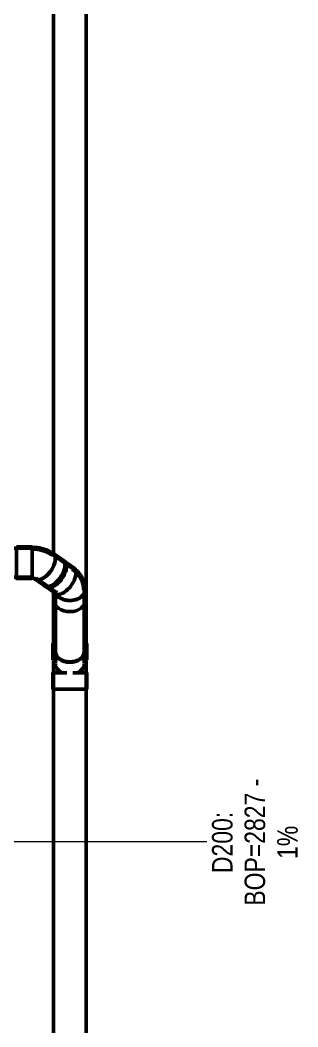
# Model space of a CAD drawing. Header units: millimetres. Extents: x -108050 to 96605, y 58136 to 140997.
# Drawn here: x -42849 to -41496, y 118614 to 123512 of the extents above; entities that cross this region are included whole.
import ezdxf

# ---------------------------------------------------------------- set-up
doc = ezdxf.new("R2010")
doc.units = ezdxf.units.MM
doc.layers.add('P-PIPE', color=3, linetype='Continuous', lineweight=50)
doc.layers.add('P-PIPE-IDEN', color=2, linetype='Continuous', lineweight=9)
doc.styles.add('Arial', font='arial.ttf', dxfattribs={"width": 0.8, "height": 100})

# ---------------------------------------------------------------- blocks, each defined once
blk = doc.blocks.new('DSC_uPVC_Elbow_TienPhong - Standard-2066950-HẦM')
at = {"layer": 'P-PIPE'}
for p, q in [((-42791.2, 120949.1), (-42867.2, 120949.1)), ((-42633.2, 120879.8), (-42686.7, 120917.5)), ((-42867.2, 120795.7), (-42791.2, 120795.7)), ((-42775.1, 120792.1), (-42721.5, 120754.4))]:
    blk.add_line(p, q, dxfattribs=at)
at = {"layer": 'P-PIPE', "flags": 128}
for points in [[(-42687.7, 120916.1), (-42692.5, 120919.4), (-42697.4, 120922.4), (-42702.3, 120925.3), (-42707.4, 120927.9), (-42712.5, 120930.4), (-42717.6, 120932.7), (-42722.8, 120934.9), (-42728.1, 120936.8), (-42733.4, 120938.6), (-42738.8, 120940.2), (-42744.2, 120941.6), (-42749.6, 120942.9), (-42755, 120944), (-42760.5, 120945), (-42766, 120945.8), (-42771.5, 120946.4), (-42777.1, 120946.9), (-42782.6, 120947.2), (-42788.1, 120947.4), (-42791.2, 120947.4)], [(-42692.5, 120909.3), (-42697.1, 120912.4), (-42701.7, 120915.2), (-42706.4, 120918), (-42711.2, 120920.5), (-42716, 120922.8), (-42720.9, 120925), (-42725.9, 120927), (-42730.9, 120928.9), (-42735.9, 120930.6), (-42741.1, 120932.1), (-42746.2, 120933.5), (-42751.4, 120934.7), (-42756.6, 120935.8), (-42761.8, 120936.7), (-42767.1, 120937.5), (-42772.4, 120938.1), (-42777.7, 120938.5), (-42783, 120938.8), (-42788.3, 120939), (-42791.2, 120939)], [(-42791.2, 120797.3), (-42789.9, 120797.3), (-42788.6, 120797.3), (-42787.3, 120797.2), (-42786, 120797), (-42784.8, 120796.9), (-42783.6, 120796.7), (-42782.4, 120796.5), (-42781.3, 120796.2), (-42780.3, 120796), (-42779.3, 120795.7), (-42778.4, 120795.4), (-42777.6, 120795.1), (-42776.8, 120794.8), (-42776.1, 120794.6), (-42775.6, 120794.3), (-42775.1, 120794), (-42774.7, 120793.8), (-42774.4, 120793.7), (-42774.2, 120793.5), (-42774.1, 120793.5)]]:
    blk.add_lwpolyline(points, dxfattribs=at)
at = {"layer": 'P-PIPE'}
for centre, major_axis, ratio, start_param, end_param in [((-42867.2, 120872.4), (0, 76.7), 0.01, 0, 0.401492), ((-42867.2, 120872.4), (0, 76.7), 0.01, 3.923516, 6.27971), ((-42867.2, 120872.4), (0, 70), 0.01, 6.150538, 6.27971), ((-42867.2, 120872.4), (0, 70), 0.01, 5.888739, 6.017911), ((-42791.2, 120872.4), (0, 76.7), 0.01, 3.923516, 6.27971), ((-42867.2, 120872.4), (0, 70), 0.01, 5.626939, 5.756112), ((-42867.2, 120872.4), (0, 70), 0.01, 5.236311, 5.494312), ((-42867.2, 120872.4), (0, 70), 0.01, 4.974353, 5.232513), ((-42867.2, 120872.4), (0, 70), 0.01, 4.712427, 4.970713), ((-42730.9, 120854.8), (43.2, 61.3), 0.507022, 3.313211, 5.669405), ((-42730.9, 120854.8), (44.2, 62.7), 0.507022, 4.098609, 6.504285), ((-42730.9, 120854.8), (43.2, 61.3), 0.507022, 5.669405, 6.258454), ((-42867.2, 120872.4), (0, 70), 0.01, 3.926625, 4.185315), ((-42867.2, 120872.4), (0, 70), 0.01, 4.188583, 4.447115), ((-42867.2, 120872.4), (0, 70), 0.01, 4.45051, 4.708914), ((-42677.4, 120817.1), (44.2, 62.7), 0.507022, 4.098609, 6.324585), ((-42867.2, 120872.4), (0, 76.7), 0.01, 2.740208, 3.923516), ((-42867.2, 120872.4), (0, 70), 0.01, 3.141593, 3.399917), ((-42867.2, 120872.4), (0, 70), 0.01, 3.532544, 3.661716), ((-42867.2, 120872.4), (0, 70), 0.01, 3.794344, 3.923516), ((-42791.2, 120872.4), (0, 76.7), 0.01, 3.138118, 3.923516), ((-42730.9, 120854.8), (44.2, 62.7), 0.507022, 3.051411, 4.098609), ((-42677.4, 120817.1), (44.2, 62.7), 0.507022, 3.051411, 4.098609)]:
    blk.add_ellipse(centre, major_axis=major_axis, ratio=ratio, start_param=start_param, end_param=end_param, dxfattribs=at)
blk = doc.blocks.new('DSC_uPVC_Elbow_TienPhong - Standard-V78-HẦM')
at = {"layer": 'P-PIPE'}
for p, q in [((-42587.5, 120847.6), (-42641.1, 120885.3)), ((-42729.4, 120759.9), (-42675.9, 120722.2)), ((-42540.1, 120742.4), (-42540.1, 120743.5)), ((-42531.8, 120742.4), (-42531.8, 120743.6)), ((-42530.1, 120688.9), (-42530.1, 120742.4)), ((-42683.5, 120728.3), (-42683.5, 120688.9)), ((-42674.9, 120723.6), (-42674.9, 120723.5))]:
    blk.add_line(p, q, dxfattribs=at)
at = {"layer": 'P-PIPE', "flags": 128}
for points in [[(-42540.1, 120743.5), (-42540.4, 120749.7), (-42541, 120755.9), (-42541.9, 120762), (-42543.2, 120768), (-42544.8, 120773.9), (-42546.7, 120779.7), (-42548.8, 120785.3), (-42551.3, 120790.8), (-42554, 120796.1), (-42557, 120801.2), (-42560.2, 120806.1), (-42563.6, 120810.8), (-42567.1, 120815.3), (-42570.9, 120819.6), (-42574.8, 120823.7), (-42578.8, 120827.6), (-42583, 120831.4), (-42587.3, 120834.9), (-42591.6, 120838.2), (-42593.3, 120839.4)], [(-42531.8, 120743.6), (-42532, 120750.3), (-42532.7, 120756.9), (-42533.7, 120763.5), (-42535, 120770), (-42536.7, 120776.3), (-42538.8, 120782.5), (-42541.1, 120788.6), (-42543.8, 120794.4), (-42546.7, 120800.1), (-42549.9, 120805.6), (-42553.3, 120810.8), (-42556.9, 120815.9), (-42560.7, 120820.7), (-42564.7, 120825.3), (-42568.8, 120829.6), (-42573.1, 120833.8), (-42577.5, 120837.7), (-42582.1, 120841.5), (-42586.7, 120845), (-42588.5, 120846.2)], [(-42669.5, 120730), (-42669.6, 120730.1), (-42669.8, 120730.3), (-42670.1, 120730.7), (-42670.4, 120731.1)]]:
    blk.add_lwpolyline(points, dxfattribs=at)
at = {"layer": 'P-PIPE'}
for centre, major_axis, ratio, start_param, end_param in [((-42685.2, 120822.6), (44.2, 62.7), 0.507022, 4.098609, 6.324585), ((-42631.7, 120784.9), (44.2, 62.7), 0.507022, 4.098609, 6.329899), ((-42685.2, 120822.6), (44.2, 62.7), 0.507022, 3.051411, 4.098609), ((-42606.8, 120742.4), (75, 0), 0.709577, 3.541338, 6.290231), ((-42606.8, 120742.4), (76.7, 0), 0.709577, 4.719435, 6.592421), ((-42606.8, 120742.4), (75, 0), 0.709577, 0.007046, 0.233627), ((-42606.8, 120742.4), (76.7, 0), 0.709577, 3.478594, 4.719435), ((-42631.7, 120784.9), (44.2, 62.7), 0.507022, 3.051411, 4.098609), ((-42606.8, 120688.9), (76.7, 0), 0.709577, 4.719435, 6.290231), ((-42606.8, 120688.9), (76.7, 0), 0.709577, 3.148639, 4.719435)]:
    blk.add_ellipse(centre, major_axis=major_axis, ratio=ratio, start_param=start_param, end_param=end_param, dxfattribs=at)

msp = doc.modelspace()

# ---------------------------------------------------------------- linework, layer by layer
at = {"layer": 'P-PIPE'}
for p, q in [((-42686.8, 125561.4), (-42686.8, 120916.9)), ((-42526.8, 120399.6), (-42526.8, 125561.4)), ((-42791.2, 120942.4), (-47362.3, 120942.4)), ((-42591.4, 120842.1), (-42690.6, 120912)), ((-47362.3, 120802.4), (-42791.2, 120802.4)), ((-42771.2, 120797.6), (-42672, 120727.7)), ((-42536.8, 120383.3), (-42536.8, 120742.4)), ((-42686.8, 120730.3), (-42686.8, 120399.6)), ((-42676.8, 120723.4), (-42676.8, 120383.3)), ((-42689.3, 120479.6), (-42689.3, 120399.6)), ((-42524.3, 120399.6), (-42524.3, 120479.6)), ((-42689.3, 120399.6), (-42686.8, 120396.6)), ((-42686.8, 120396.6), (-42686.8, 120340.6)), ((-42679.3, 120439.7), (-42679.3, 120383.3)), ((-42534.3, 120383.3), (-42534.3, 120439.7)), ((-42526.8, 120396.6), (-42524.3, 120399.6)), ((-42526.8, 120340.6), (-42526.8, 120396.6)), ((-42676.8, 120381.2), (-42676.8, 120356.6)), ((-42536.8, 120356.6), (-42536.8, 120381.2)), ((-42686.8, 120340.6), (-42689.3, 120337.6)), ((-42689.3, 120337.6), (-42689.3, 120257.6)), ((-42686.8, 120337.6), (-42686.8, 115613.5)), ((-42646.2, 120340.2), (-42644.9, 120339.5)), ((-42568.7, 120339.5), (-42567.4, 120340.2)), ((-42524.3, 120337.6), (-42526.8, 120340.6)), ((-42526.8, 115634.1), (-42526.8, 120337.6)), ((-42524.3, 120257.6), (-42524.3, 120337.6))]:
    msp.add_line(p, q, dxfattribs=at)
for centre, major_axis, ratio, start_param, end_param in [((-42606.8, 120479.6), (82.5, 0), 0.007, 2.904827, 3.141593), ((-42606.8, 120479.6), (82.5, 0), 0.007, 3.141593, 3.694087), ((-42606.8, 120479.6), (80, 0), 0.007, 3.141593, 3.403392), ((-42606.8, 120439.7), (72.5, 0), 0.709577, 2.879793, 3.141593), ((-42606.8, 120439.7), (72.5, 0), 0.709577, 0, 0.261799), ((-42606.8, 120479.6), (82.5, 0), 0.007, 5.730691, 6.283185), ((-42606.8, 120479.6), (80, 0), 0.007, 6.021386, 6.283185), ((-42606.8, 120479.6), (82.5, 0), 0.007, 0, 0.236766), ((-42606.8, 120399.6), (82.5, 0), 0.007, 3.141593, 3.616451), ((-42606.8, 120396.6), (80, 0), 0.007, 3.141593, 3.530184), ((-42606.8, 120439.7), (72.5, 0), 0.709577, 3.141593, 6.283185), ((-42606.8, 120439.7), (70, 0), 0.709577, 3.141593, 6.283185), ((-42606.8, 120399.6), (82.5, 0), 0.007, 5.808327, 6.283185), ((-42606.8, 120396.6), (80, 0), 0.007, 5.894594, 6.283185), ((-42606.8, 120383.3), (72.5, 0), 0.709577, 3.335884, 4.122852), ((-42606.8, 120383.3), (72.5, 0), 0.709577, 5.301926, 6.088894), ((-42606.8, 120337.6), (82.5, 0), 0.007, 3.141593, 4.528982), ((-42606.8, 120340.6), (80, 0), 0.007, 3.141593, 4.207583), ((-42606.8, 120383.3), (72.5, 0), 0.709577, 4.123407, 4.147597), ((-42606.8, 120337.6), (82.5, 0), 0.007, 4.895796, 6.283185), ((-42606.8, 120383.3), (72.5, 0), 0.709577, 5.268056, 5.301371), ((-42606.8, 120340.6), (80, 0), 0.007, 5.215888, 6.283185), ((-42606.8, 120257.6), (82.5, 0), 0.007, 3.141593, 6.283185), ((-42606.8, 120257.6), (80, 0), 0.007, 3.594269, 3.665191), ((-42606.8, 120257.6), (80, 0), 0.007, 5.759587, 5.830509)]:
    msp.add_ellipse(centre, major_axis=major_axis, ratio=ratio, start_param=start_param, end_param=end_param, dxfattribs=at)
at = {"layer": 'P-PIPE-IDEN'}
msp.add_line((-42978.6, 119516), (-41940.2, 119516), dxfattribs=at)

# ---------------------------------------------------------------- block references
at = {"layer": 'P-PIPE'}
for name in ['DSC_uPVC_Elbow_TienPhong - Standard-2066950-HẦM', 'DSC_uPVC_Elbow_TienPhong - Standard-V78-HẦM']:
    msp.add_blockref(name, (0, 0), dxfattribs=at)

# ---------------------------------------------------------------- texts
at = {"layer": 'P-PIPE-IDEN', "char_height": 100, "attachment_point": 1, "rotation": 90, "style": 'Arial'}
for s, insert, width in [('BOP=2827 -', (-41755.8, 119203.6), 750.379), ('D200:', (-41914.5, 119362.3), 365.569), ('1%', (-41597, 119431.1), 198.818)]:
    msp.add_mtext(s, dxfattribs=dict(at, insert=insert, width=width))

doc.saveas('drawing.dxf')
